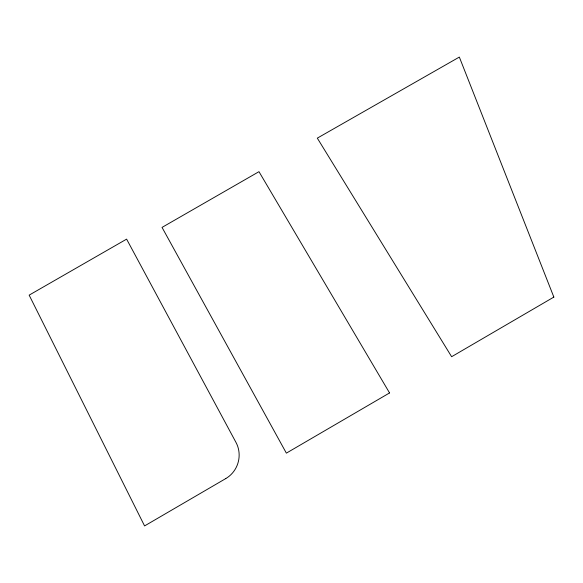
<?xml version="1.0" encoding="UTF-8"?>
<svg xmlns="http://www.w3.org/2000/svg" width="583" height="583" viewBox="0 0 583 583"><rect width="100%" height="100%" fill="white"/><g stroke="black" fill="none" stroke-linecap="round" stroke-linejoin="round"><path stroke-width="0.87" d="M225.796 478.563L144.569 525.924L29.15 295.136L126.606 239.132L235.998 442.439A26.468 25.426 -73.2 0 1 225.796 478.563M389.553 392.935L286.362 453.137L162.045 227.399L258.976 171.672L389.553 392.935M553.85 297.082L451.628 356.716L317.312 138.135L459.338 57.076L553.85 297.082"/></g></svg>
